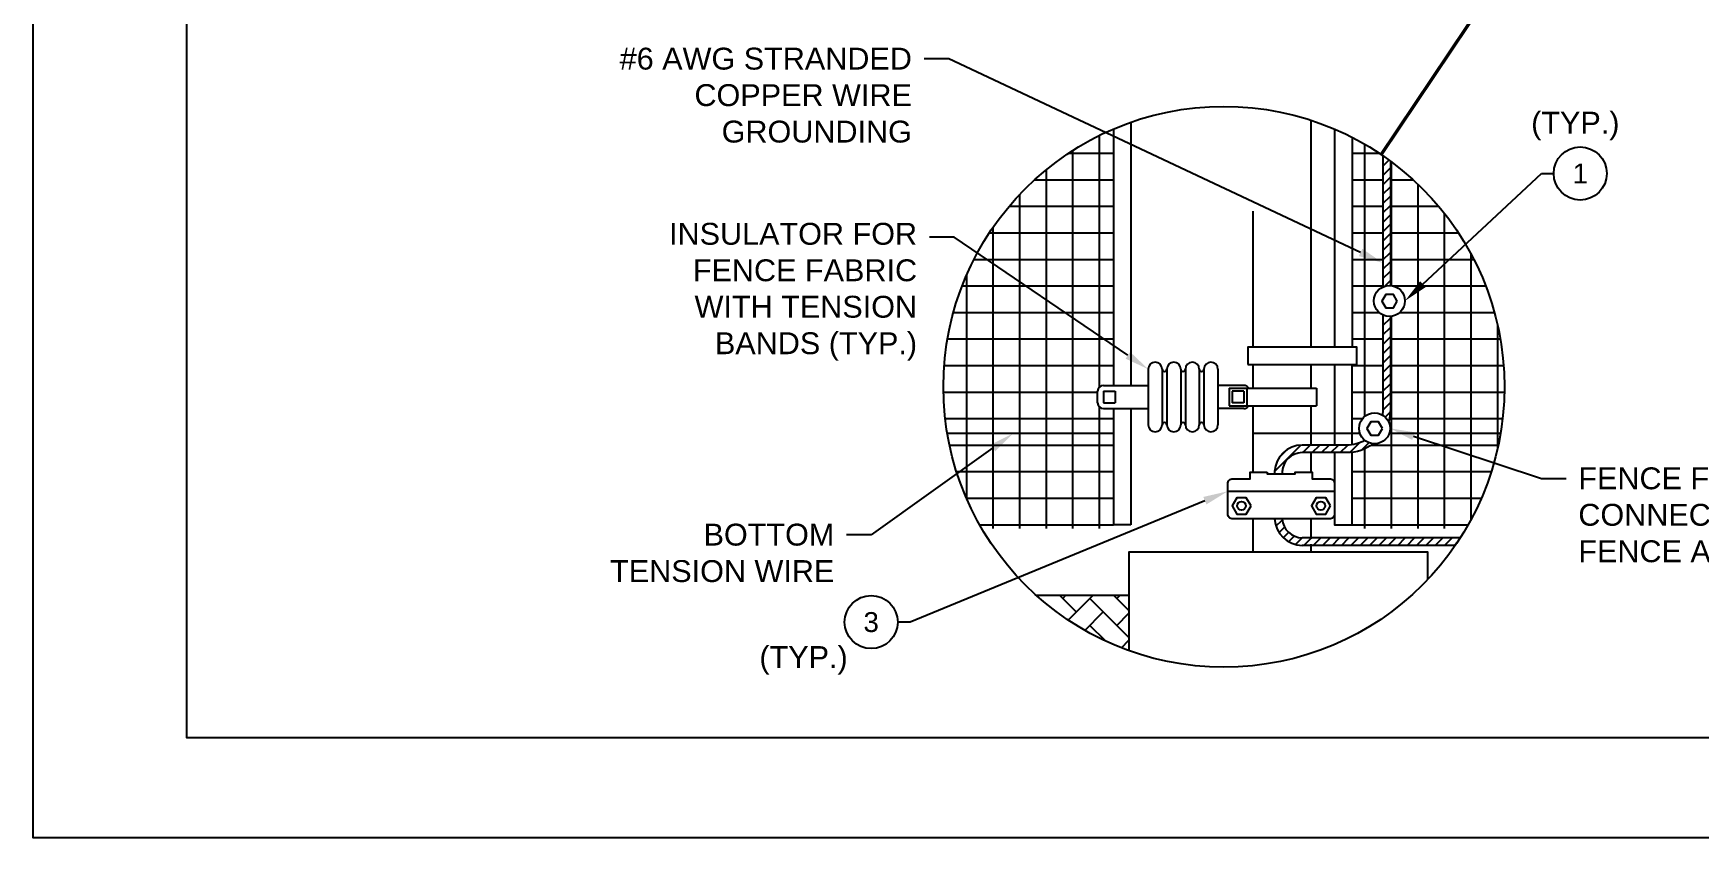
# Model space of a CAD drawing. Header units: feet. Extents: x -6 to 155, y -13 to 44.
# Drawn here: x 0 to 7.96, y 0 to 3.84 of the extents above; entities that cross this region are included whole.
import ezdxf
from ezdxf import colors
from ezdxf.entities.mleader import LeaderData, LeaderLine
from ezdxf.enums import TextEntityAlignment as Align
from ezdxf.math import Vec2, Vec3

# ---------------------------------------------------------------- set-up
doc = ezdxf.new("R2010")
doc.units = ezdxf.units.FT
doc.header["$MEASUREMENT"] = 0
doc.layers.add('E-DETL', color=7, linetype='Continuous')
doc.layers.add('G-ANNO-TEXT', color=1, linetype='Continuous')
doc.styles.add('NEI-A', font='arial.ttf')
doc.styles.get("Standard").update_dxf_attribs({"font": 'arial.ttf'})
pattern_1 = [(45, (0.5279367010054534, -3.829948374415989), (-0.02241267067895645, 0.02241267067895645), [])]
pattern_2 = [(0, (0.5279367010054534, -3.829948374415989), (0, 0.1267852113727281), []), (90, (0.5279367010054534, -3.829948374415989), (-0.1267852113727281, 7.7633551643416e-18), [])]

# ---------------------------------------------------------------- blocks, each defined once
blk = doc.blocks.new('_TagCircle')
at = {"color": 0, "linetype": 'ByBlock', "lineweight": -2, "transparency": 16777216}
blk.add_circle((0, 0), 0.125, dxfattribs=at)
at = {"color": 0, "transparency": 16777216, "style": 'NEI-A'}
blk.add_attdef('TAGNUMBER', text='', height=0.09375, dxfattribs=at).set_placement((0, -0.046875), align=Align.CENTER)

msp = doc.modelspace()

# ---------------------------------------------------------------- hatches: boundary and pattern name
at = {"layer": 'E-DETL'}
h = msp.add_hatch(dxfattribs=at)
h.set_pattern_fill('ANSI31', color=3, scale=0.2535704227454562)
h.set_pattern_definition(pattern_1)
edge = h.paths.add_edge_path()
edge.add_arc((6.406209094865836, 1.955536987591193), 0.07401590062938984, 230.5496053634902, 264.7096073563426)
edge.add_arc((6.273568940240598, 2.047817931236368), 0.2082773272884015, 270.00000000000466, 307.1624794215545, ccw=False)
edge.add_line((6.273568940240613, 1.839540603947964), (6.0605412745874, 1.839540603947964))
edge.add_arc((6.0605412745874, 1.743420378866435), 0.09612022508153148, 90.00000000000053, 176.8706328936759)
edge.add_line((5.964564381974379, 1.748667640444943), (5.964564381974379, 1.738254755953551))
edge.add_line((5.964564381974379, 1.738254755953551), (5.928506667859973, 1.738254755953551))
edge.add_line((5.928506667859973, 1.738254755953551), (5.928506667859973, 1.74957425865233))
edge.add_arc((6.0605412745874, 1.743420378866442), 0.1321779391959324, 89.99999999999932, 177.3314847720736, ccw=False)
edge.add_line((6.0605412745874, 1.875598318062369), (6.273568940240613, 1.875598318062369))
edge.add_arc((6.273568940240598, 2.047817931236346), 0.1722196131739747, 270.0000000000039, 299.8080718801712)
at = {"layer": 'E-DETL', "linetype": 'Continuous'}
h = msp.add_hatch(dxfattribs=at)
h.set_pattern_fill('AR-HBONE', color=9, scale=0.02282981642774597)
h.set_pattern_definition([(45, (-9.289253295999787, 13.9286035633097), (1.013847513841969e-17, 0.1291449440744258), [0.2739577971329517, -0.0913192657109839]), (135, (-9.224680823956772, 13.99317603535272), (1.013847513841969e-17, 0.1291449440744258), [0.2739577971329517, -0.09131926571098388])])
edge = h.paths.add_edge_path()
edge.add_arc((5.68631013250827, 2.15410214690526), 1.339794879373384, 227.9802512365315, 250.2222528293637)
edge.add_line((5.232960429081604, 0.8933387411870894), (5.232960429081604, 1.158749579932238))
edge.add_line((5.232960429081604, 1.158749579932235), (4.789469240144781, 1.158749579932235))

# ---------------------------------------------------------------- linework, layer by layer
for points in [[(6.215394207400761, 2.260918805018539), (6.215394207400761, 1.875598318062369)], [(6.298558479331785, 1.877420988488527), (6.298558479331785, 2.260918805018539)], [(6.215394207400761, 1.839540603947964), (6.215394207400761, 1.493794102997224), (6.298558479331785, 1.493794102997224), (6.298558479331785, 1.841045186421175)]]:
    msp.add_lwpolyline(points)
at = {"layer": 'Defpoints', "color": 5}
msp.add_lwpolyline([(5.051920481946581e-08, 21.43181827230055), (32.40909104770368, 21.43181827230055), (32.40909104770368, 3.222694556345651e-08), (5.051920481946581e-08, 3.222694556345651e-08)], close=True, dxfattribs=at)
at = {"layer": 'E-DETL', "color": 4, "linetype": 'Continuous'}
for p, q in [((5.391576671450563, 2.238250422003944), (5.391576671450563, 1.972124751824639)), ((5.4137538106322, 2.238250422003944), (5.4137538106322, 1.972124751824639)), ((5.480285228177029, 2.238250422003944), (5.480285228177029, 1.972124751824639)), ((5.502462367358635, 2.238250422003944), (5.502462367358635, 1.972124751824639)), ((5.568993784903449, 2.238250422003944), (5.568993784903449, 1.972124751824639)), ((5.591170924085056, 2.238250422003944), (5.591170924085056, 1.972124751824639)), ((5.657702341629884, 2.238250422003944), (5.657702341629884, 1.972124751824639)), ((5.111140306847873, 2.160630434868309), (5.325045253905736, 2.160630434868309)), ((5.781534996595242, 2.160630434868309), (5.657702341629884, 2.160630434868309)), ((5.083418882870863, 2.077466162937274), (5.083418882870863, 2.132909010891302)), ((5.111140306847873, 2.132909010891302), (5.166583154801886, 2.132909010891302)), ((5.111140306847873, 2.132909010891302), (5.111140306847873, 2.077466162937274)), ((5.111140306847873, 2.077466162937274), (5.166583154801886, 2.077466162937274)), ((5.166583154801886, 2.132909010891302), (5.166583154801886, 2.077466162937274)), ((5.712231436652738, 2.146769722879807), (5.712231436652738, 2.063605450948772)), ((5.712231436652738, 2.146769722879807), (6.128966549239047, 2.146769722879807)), ((5.726092148641229, 2.132909010891302), (5.726092148641229, 2.077466162937277)), ((5.781534996595242, 2.132909010891302), (5.726092148641229, 2.132909010891302)), ((5.781534996595242, 2.077466162937277), (5.726092148641229, 2.077466162937277)), ((5.781534996595242, 2.132909010891302), (5.781534996595242, 2.077466162937277)), ((5.795395708583754, 2.146769722879807), (5.795395708583754, 2.063605450948772)), ((6.128966549239047, 2.146769722879807), (6.128966549239047, 2.063605450948772)), ((5.111140306847873, 2.049744738960267), (5.325045253905736, 2.049744738960267)), ((5.781534996595242, 2.049744738960267), (5.657702341629884, 2.049744738960267)), ((5.712231436652738, 2.063605450948772), (6.128966549239047, 2.063605450948772))]:
    msp.add_line(p, q, dxfattribs=at)
at = {"layer": 'E-DETL', "color": 7, "linetype": 'Continuous'}
for p, q in [((5.824030885491932, 2.260918805018539), (5.824030885491932, 2.146769722879807)), ((6.101245125262029, 2.260918805018539), (6.101245125262029, 2.146769722879807)), ((5.158716710043688, 2.049744738960267), (5.158716710043688, 1.493794102997224)), ((5.241880981974711, 2.049744738960267), (5.241880981974711, 1.493794102997224)), ((5.824030885491932, 2.063605450948772), (5.824030885491932, 1.746801011937828)), ((6.101245125262029, 2.063605450948772), (6.101245125262029, 1.875598318062369)), ((6.101245125262029, 1.839540603947964), (6.101245125262029, 1.746801011937828)), ((5.824030885491932, 1.523108909158875), (5.824030885491932, 1.363557594775801)), ((6.101245125262029, 1.523108909158875), (6.101245125262029, 1.427635841460671)), ((5.241880981974711, 1.493794102997224), (5.158716710043688, 1.493794102997224)), ((6.101245125262029, 1.401720944256085), (6.101245125262029, 1.363557594775801))]:
    msp.add_line(p, q, dxfattribs=at)
at = {"layer": 'E-DETL', "color": 153, "linetype": 'Continuous', "const_width": 0.01584815142159101, "flags": 128}
msp.add_lwpolyline([(6.434997810318919, 3.259607251581087), (7.755019459739856, 5.227394662481743)], dxfattribs=at)
at = {"layer": 'E-DETL', "color": 4, "linetype": 'Continuous'}
for points in [[(6.51430514982229, 2.563550337297931), (6.495882820018115, 2.595458748513574), (6.459038160409778, 2.595458748513574), (6.440615830605603, 2.563550337297931), (6.459038160409778, 2.531641926082285), (6.495882820018115, 2.531641926082285)], [(5.801201069064179, 2.260918805018539), (6.32138829575953, 2.260918805018539), (6.32138829575953, 2.344083076949564), (5.801201069064179, 2.344083076949564)]]:
    msp.add_lwpolyline(points, close=True, dxfattribs=at)
at = {"layer": 'E-DETL', "color": 3, "linetype": 'Continuous', "flags": 128}
for points in [[(6.445788553414586, 2.497076994623515), (6.445788553414586, 2.047817931236372, -0.04131185612973768), (6.443445183327037, 2.01950437977005, -0.04131185612973768)], [(6.273568940240613, 1.875598318062369), (6.0605412745874, 1.875598318062369, 0.4006371080298458), (5.928506667859973, 1.74957425865233), (5.928506667859973, 1.738254755953551)], [(6.273568940240613, 1.839540603947964), (6.0605412745874, 1.839540603947964, 0.3983053766918969), (5.964564381974379, 1.748667640444943), (5.964564381974379, 1.738254755953551)], [(6.359178656834242, 1.898383759821137, -0.1308006319985187), (6.273568940240613, 1.875598318062369)], [(6.399384560665916, 1.881836381902132, -0.1635881800012753), (6.273568940240613, 1.839540603947964, -0.1571641743035329)]]:
    msp.add_lwpolyline(points, format="xyb", dxfattribs=at)
at = {"layer": 'E-DETL', "color": 7, "linetype": 'Continuous'}
msp.add_lwpolyline([(6.336672241664823, 1.930179945316899), (5.824030885491932, 1.930179945316899)], dxfattribs=at)
at = {"layer": 'E-DETL', "color": 6, "linetype": 'Continuous'}
msp.add_lwpolyline([(5.892463317769908, 1.746801011937828), (5.892463317769908, 1.738254755953551), (6.027246128983944, 1.738254755953551), (6.027246128983944, 1.746801011937828), (6.107894184569379, 1.746801011937828), (6.107894184569379, 1.714788143421171), (6.191147826228085, 1.714788143421171, -0.4142135623731172), (6.215226148241694, 1.690709821407529), (6.215226148241694, 1.547187231172487, -0.4142135623731172), (6.191147826228085, 1.523108909158875), (5.728561620525781, 1.523108909158875, -0.4142135623731172), (5.704483298512166, 1.547187231172487), (5.704483298512166, 1.690709821407529, -0.4142135623731172), (5.728561620525781, 1.714788143421171), (5.81181526218448, 1.714788143421171), (5.81181526218448, 1.746801011937828)], format="xyb", close=True, dxfattribs=at)
msp.add_lwpolyline([(5.704452599344929, 1.654795669749796), (6.215005881716355, 1.654795669749796)], dxfattribs=at)
for points in [[(5.815916067441059, 1.585191657671482), (5.793298444922057, 1.624366529022081), (5.748063199884045, 1.624366529022081), (5.725445577365035, 1.585191657671482), (5.748063199884045, 1.54601678632088), (5.793298444922057, 1.54601678632088)], [(6.195248631484665, 1.585191657671482), (6.172631008965655, 1.624366529022081), (6.127395763927643, 1.624366529022081), (6.10477814140864, 1.585191657671482), (6.127395763927643, 1.54601678632088), (6.172631008965655, 1.54601678632088)]]:
    msp.add_lwpolyline(points, close=True, dxfattribs=at)
at = {"layer": 'E-DETL', "color": 3, "linetype": 'Continuous'}
for points in [[(5.928487097770309, 1.523108909158875, 0.4015938937474382), (6.0605412745874, 1.396649535801178, 0.3996092762916604)], [(5.964591310155521, 1.523108909158875, 0.3968834610531089), (6.0605412745874, 1.432707249915583)]]:
    msp.add_lwpolyline(points, format="xyb", dxfattribs=at)
at = {"layer": 'E-DETL', "color": 4, "linetype": 'Continuous'}
msp.add_lwpolyline([(4.789469240144774, 1.158749579932242), (5.232960429081604, 1.158749579932242)], dxfattribs=at)
at = {"layer": 'E-DETL', "color": 3, "linetype": 'Continuous'}
msp.add_circle((6.477059439836225, 2.564162650381128), 0.07401590062969421, dxfattribs=at)
at = {"layer": 'E-DETL', "color": 6, "linetype": 'Continuous'}
for centre in [(5.770188441355193, 1.585943412000407), (6.149521005398666, 1.585943412000407)]:
    msp.add_circle(centre, 0.02087432183503884, dxfattribs=at)
at = {"layer": 'E-DETL', "color": 4, "linetype": 'Continuous'}
for centre, radius, start, end in [((5.402665241041401, 2.238250422003944), 0.01108856959080413, 180, 0), ((5.447019519404577, 2.238250422003944), 0.03326570877241194, 0, 180), ((5.491373797767814, 2.238250422003944), 0.01108856959080492, 180, 0), ((5.535728076131042, 2.238250422003944), 0.03326570877241194, 0, 180), ((5.580082354494263, 2.238250422003944), 0.01108856959080413, 180, 0), ((5.624436632857462, 2.238250422003944), 0.03326570877241194, 0, 180), ((5.111140306847873, 2.132909010891302), 0.02772142397700994, 90, 180), ((5.781534996595242, 2.132909010891302), 0.02772142397700994, 29.99999999999336, 90), ((5.111140306847873, 2.077466162937274), 0.02772142397700994, 180, 270), ((5.781534996595242, 2.077466162937277), 0.02772142397700994, 270, 330.0000000000067), ((5.358310962678187, 1.972124751824639), 0.03326570877241194, 180, 0), ((5.402665241041401, 1.972124751824639), 0.01108856959080413, 0, 180), ((5.447019519404577, 1.972124751824639), 0.03326570877241194, 180, 0), ((5.491373797767814, 1.972124751824639), 0.01108856959080492, 0, 180), ((5.535728076131042, 1.972124751824639), 0.03326570877241194, 180, 0), ((5.580082354494263, 1.972124751824639), 0.01108856959080413, 0, 180), ((5.624436632857462, 1.972124751824639), 0.03326570877241194, 180, 0)]:
    msp.add_arc(centre, radius, start, end, dxfattribs=at)

# ---------------------------------------------------------------- texts
at = {"layer": 'G-ANNO-TEXT', "char_height": 0.1045454548296273, "attachment_point": 4, "style": 'NEI-A'}
for insert in [(7.153929662059395, 3.400021387833444), (3.467757913153458, 0.8471354433400622)]:
    msp.add_mtext_dynamic_manual_height_columns('(TYP.)', width=0.3538700293709713, gutter_width=0.5145596604895719, heights=[0], dxfattribs=dict(at, insert=insert))

# ---------------------------------------------------------------- leaders
at = {"layer": 'G-ANNO-TEXT'}
ml = msp.add_multileader_block('Standard', dxfattribs=at)
ml.set_content('_TagCircle', color=256, scale=1.014281690981825)
ml.set_attribute('TAGNUMBER', '1', width=0)
ml.set_leader_properties()
ml.build(insert=Vec2(0, 0))
ml.multileader.update_dxf_attribs({"dogleg_length": 0.0625, "arrow_head_size": 0.1176136366833307})
ctx = ml.context
ctx.base_point, ctx.char_height, ctx.arrow_head_size, ctx.landing_gap_size, ctx.plane_origin = Vec3(7.261661365195692, 3.173182747479452), 0.0940909093466646, 0.1176136366833307, 0.05880681834166537, Vec3(5.829782078513371, -0.376466079566161)
notes = []
notes.append((ctx, [(0, (1, 1, 0), (7.202854546854027, 3.173182747479452), (1, 0), 0.05880681834166537, [(0, [(6.551075340465918, 2.564162650381128)], 0, [])])]))
ctx.block.insert = Vec3(7.388446576568423, 3.173182747479452)
ml = msp.add_multileader_block('Standard', dxfattribs=at)
ml.set_content('_TagCircle', color=256, scale=1.014281690981825)
ml.set_attribute('TAGNUMBER', '3', width=0)
ml.set_leader_properties()
ml.build(insert=Vec2(0, 0))
ml.multileader.update_dxf_attribs({"dogleg_length": 0.0625, "arrow_head_size": 0.1176136366833307})
ctx = ml.context
ctx.base_point, ctx.char_height, ctx.arrow_head_size, ctx.landing_gap_size, ctx.plane_origin = Vec3(3.874960851486598, 1.030066935871059), 0.0940909093466646, 0.1176136366833307, 0.05880681834166537, Vec3(5.829782078513371, -2.35431537698072)
notes.append((ctx, [(1, (1, 1, 0), (4.18733809257372, 1.030066935871059), (-1, 0), 0.05880681834166537, [(0, [(5.704452599344929, 1.654795669749796)], 0, [])])]))
ctx.block.insert = Vec3(4.001746062859324, 1.030066935871059)
for ctx, leaders in notes:
    for number, flags, end, landing, length, lines in leaders:
        leader = LeaderData()
        leader.index, (leader.has_last_leader_line, leader.has_dogleg_vector, leader.attachment_direction) = number, flags
        leader.last_leader_point, leader.dogleg_vector, leader.dogleg_length = Vec3(end), Vec3(landing), length
        for number, points, colour, breaks in lines:
            line = LeaderLine()
            line.index, line.vertices, line.color, line.breaks = number, Vec3.list(points), colors.encode_raw_color(colour), breaks
            leader.lines.append(line)
        ctx.leaders.append(leader)

# ---------------------------------------------------------------- next in the draw order: leaders
ml = msp.add_multileader_mtext('Standard', dxfattribs=at)
ml.set_content('#6 AWG STRANDED COPPER WIRE GROUNDING', color=256, style='NEI-A')
ml.set_leader_properties()
ml.build(insert=Vec2(0, 0))
ml.multileader.update_dxf_attribs({"dogleg_length": 0.1250000000000006, "arrow_head_size": 0.1176136366833307})
ctx = ml.context
ctx.base_point, ctx.char_height, ctx.arrow_head_size, ctx.landing_gap_size, ctx.plane_origin = Vec3(2.750832927600993, 3.720876658489706), 0.1045454548296273, 0.1176136366833307, 0.05880681834166537, Vec3(-4.254229967426025, 4.44538201999735)
ctx.text_align_type = 2
notes = []
notes.append((ctx, [(1, (1, 1, 0), (4.372606775491833, 3.720876658489706), (-1, 0), 0.1176136366833313, [(0, [(6.445788553414586, 2.745749452286757)], 0, [])])]))
ctx.mtext.insert, ctx.mtext.width, ctx.mtext.alignment, ctx.mtext.flow_direction = Vec3(4.196186320466836, 3.774040803493449), 1.729614418981037, 3, 5
ctx.mtext.has_bg_fill, ctx.mtext.bg_color, ctx.mtext.bg_scale_factor, ctx.mtext.bg_transparency, ctx.mtext.use_window_bg_color = 1, -1073741824, 1.5, 0, 1
ml = msp.add_multileader_mtext('Standard', dxfattribs=at)
ml.set_content('BOTTOM TENSION WIRE', color=256, style='NEI-A')
ml.set_leader_properties()
ml.build(insert=Vec2(0, 0))
ml.multileader.update_dxf_attribs({"dogleg_length": 0.1250000000000006, "arrow_head_size": 0.1176136366833307})
ctx = ml.context
ctx.base_point, ctx.char_height, ctx.arrow_head_size, ctx.landing_gap_size, ctx.plane_origin = Vec3(2.70711730542372, 1.446936053631689), 0.1045454548296273, 0.1176136366833307, 0.05880681834166537, Vec3(-4.355658136524211, 1.803744356804479)
ctx.text_align_type = 2
notes.append((ctx, [(1, (1, 1, 0), (4.002133121916639, 1.446936053631689), (-1, 0), 0.1176136366833313, [(0, [(4.678629300621257, 1.930179945316899)], 0, [])])]))
ctx.mtext.insert, ctx.mtext.width, ctx.mtext.alignment, ctx.mtext.flow_direction = Vec3(3.825712666891642, 1.500100198635432), 1.142236306313207, 3, 5
ctx.mtext.has_bg_fill, ctx.mtext.bg_color, ctx.mtext.bg_scale_factor, ctx.mtext.bg_transparency, ctx.mtext.use_window_bg_color = 1, -1073741824, 1.5, 0, 1
ml = msp.add_multileader_mtext('Standard', dxfattribs=at)
ml.set_content('FENCE FABRIC GROUND CLAMP CONNECTING GROUND CABLE TO FENCE AND BOTTOM TENSION WIRE', color=256, style='NEI-A')
ml.set_leader_properties()
ml.build(insert=Vec2(0, 0))
ml.multileader.update_dxf_attribs({"dogleg_length": 0.1250000000000006, "arrow_head_size": 0.1176136366833307})
ctx = ml.context
ctx.base_point, ctx.char_height, ctx.arrow_head_size, ctx.landing_gap_size, ctx.plane_origin = Vec3(7.320468183537359, 1.715964871778965), 0.1045454548296273, 0.1176136366833307, 0.05880681834166537, Vec3(5.14933854846513, 1.547271901200789)
notes.append((ctx, [(0, (1, 1, 0), (7.202854546854027, 1.715964871778965), (1, 0), 0.1176136366833313, [(0, [(6.480224995495625, 1.955536987591445)], 0, [])])]))
ctx.mtext.insert, ctx.mtext.width, ctx.mtext.flow_direction = Vec3(7.379275001879024, 1.769129016782708), 2.743896109962862, 5
ctx.mtext.has_bg_fill, ctx.mtext.bg_color, ctx.mtext.bg_scale_factor, ctx.mtext.bg_transparency, ctx.mtext.use_window_bg_color = 1, -1073741824, 1.5, 0, 1
for ctx, leaders in notes:
    for number, flags, end, landing, length, lines in leaders:
        leader = LeaderData()
        leader.index, (leader.has_last_leader_line, leader.has_dogleg_vector, leader.attachment_direction) = number, flags
        leader.last_leader_point, leader.dogleg_vector, leader.dogleg_length = Vec3(end), Vec3(landing), length
        for number, points, colour, breaks in lines:
            line = LeaderLine()
            line.index, line.vertices, line.color, line.breaks = number, Vec3.list(points), colors.encode_raw_color(colour), breaks
            leader.lines.append(line)
        ctx.leaders.append(leader)

# ---------------------------------------------------------------- next in the draw order: hatches: boundary and pattern name
at = {"layer": 'E-DETL', "linetype": 'Continuous'}
h = msp.add_hatch(dxfattribs=at)
h.set_pattern_fill('NET', color=9, scale=1.014281690981825)
h.set_pattern_definition(pattern_2)
edge = h.paths.add_edge_path()
edge.add_line((6.445788553414586, 2.631248306138745), (6.445788553414586, 3.257842536205587))
edge.add_arc((5.686310132508003, 2.154102146904807), 1.339794879373926, 55.46832786191679, 62.80813103935066)
edge.add_line((6.298558479331785, 3.345824547721431), (6.298558479331785, 2.344083076949563))
edge.add_line((6.298558479331785, 2.344083076949564), (6.32138829575953, 2.344083076949564))
edge.add_line((6.32138829575953, 2.344083076949564), (6.32138829575953, 2.26091880501854))
edge.add_line((6.32138829575953, 2.260918805018539), (6.298558479331785, 2.260918805018539))
edge.add_line((6.298558479331785, 2.260918805018539), (6.298558479331785, 1.877420988488528))
edge.add_arc((6.273568940240709, 2.047817931236223), 0.1722196131738354, 278.3432291281866, 299.8080718801511)
edge.add_arc((6.406209094865917, 1.955536987591379), 0.07401590062961974, 59.79586724491918, 230.5496053635373, ccw=False)
edge.add_arc((6.273568940241133, 2.047817931236413), 0.1722196131734522, 350.5374007282542, 359.9999999999823)
edge.add_line((6.445788553414586, 2.04781793123636), (6.445788553414586, 2.497076994623515))
edge.add_arc((6.477059439836225, 2.564162650381128), 0.07401590062969343, 114.9918136094409, 245.0081863905585, ccw=False)
edge = h.paths.add_edge_path()
edge.add_line((6.481846267528983, 3.232143229921803), (6.481846267528983, 2.638023599648415))
edge.add_arc((6.477059439836225, 2.564162650381128), 0.07401590062969406, -86.2919241370754, 86.29192413707551, ccw=False)
edge.add_line((6.481846267528983, 2.490301701113845), (6.481846267528983, 2.047817931236353))
edge.add_arc((6.273568940240635, 2.047817931236334), 0.208277327288354, -16.817006813074386, 0, ccw=False)
edge.add_arc((6.406209094865924, 1.955536987591449), 0.07401590062969478, -95.29039264371193, 25.63586525221268, ccw=False)
edge.add_arc((6.27356894024068, 2.047817931236323), 0.2082773272883455, 276.8910661905161, 307.1624794215354, ccw=False)
edge.add_line((6.298558479331785, 1.841045186421175), (6.298558479331785, 1.47770667691453))
edge.add_line((6.298558479331785, 1.477706676914526), (6.842830554710645, 1.477706676914533))
edge.add_arc((5.686310132508277, 2.154102146905271), 1.339794879373388, 329.6786032184094, 413.5746764570244)
at = {"layer": 'E-DETL'}
h = msp.add_hatch(dxfattribs=at)
h.set_pattern_fill('ANSI31', color=3, scale=0.2535704227454562)
h.set_pattern_definition(pattern_1)
edge = h.paths.add_edge_path()
edge.add_arc((6.477059439836233, 2.564162650381109), 0.07401590062971401, 86.29192413708131, 114.9918136094394)
edge.add_line((6.445788553414586, 2.631248306138745), (6.445788553414586, 3.25784253620558))
edge.add_arc((5.686310132508285, 2.15410214690529), 1.339794879373365, 53.574676457024225, 55.46832786191487, ccw=False)
edge.add_line((6.481846267528983, 3.232143229921803), (6.481846267528983, 2.638023599648415))
h = msp.add_hatch(dxfattribs=at)
h.set_pattern_fill('ANSI31', color=3, scale=0.2535704227454562)
h.set_pattern_definition(pattern_1)
edge = h.paths.add_edge_path()
edge.add_arc((6.477059439836233, 2.56416265038115), 0.07401590062971405, 245.0081863905606, 273.7080758629186)
edge.add_line((6.481846267528983, 2.490301701113845), (6.481846267528983, 2.047817931236375))
edge.add_arc((6.273568940240635, 2.047817931236353), 0.2082773272883522, -16.817006813072283, 5.6843418860808015e-12, ccw=False)
edge.add_arc((6.406209094867009, 1.955536987592285), 0.07401590062835559, 25.63586525199475, 59.79586724529976)
edge.add_arc((6.27356894024065, 2.047817931236353), 0.1722196131739306, 350.5374007282874, 360.000000000006)
edge.add_line((6.445788553414586, 2.047817931236372), (6.445788553414586, 2.497076994623515))
h = msp.add_hatch(dxfattribs=at)
h.set_pattern_fill('ANSI31', color=3, scale=0.2535704227454562)
h.set_pattern_definition(pattern_1)
edge = h.paths.add_edge_path()
edge.add_line((6.815309566251443, 1.432707249915583), (6.060541274587401, 1.432707249915583))
edge.add_arc((6.0605412745874, 1.528827474997112), 0.09612022508152877, 183.4107627492815, 270.0000000000005, ccw=False)
edge.add_line((5.964591310155521, 1.523108909158875), (5.928487097770308, 1.523108909158875))
edge.add_arc((6.0605412745874, 1.52882747499712), 0.1321779391959388, 182.4796270135959, 269.9999999999981)
edge.add_line((6.0605412745874, 1.396649535801178), (6.791441735859999, 1.396649535801174))
edge.add_arc((5.686310132510862, 2.15410214690354), 1.339794879370276, 325.5734225162045, 327.4227101805901)

# ---------------------------------------------------------------- next in the draw order: linework, layer by layer
for points in [[(6.215394207400761, 3.385004401550342), (6.215394207400761, 2.344083076949564)], [(6.298558479331785, 3.345824547721431), (6.298558479331785, 2.344083076949564)]]:
    msp.add_lwpolyline(points)
at = {"layer": 'E-DETL', "color": 7, "linetype": 'Continuous'}
for p, q in [((6.101245125262029, 3.428024935218438), (6.101245125262029, 2.344083076949564)), ((5.824030885491932, 2.992443417365972), (5.824030885491932, 2.344083076949564))]:
    msp.add_line(p, q, dxfattribs=at)
at = {"layer": 'E-DETL', "color": 3, "linetype": 'Continuous', "flags": 128}
for points in [[(6.445788553414586, 3.257842536205587), (6.445788553414586, 2.631248306138745)], [(6.481846267528983, 3.232143229921803), (6.481846267528983, 2.638023599648415)]]:
    msp.add_lwpolyline(points, dxfattribs=at)
msp.add_lwpolyline([(6.481846267528983, 2.490301701113845), (6.481846267528983, 2.047817931236372, -0.07351001639647137), (6.472939009271435, 1.987559980416274, -0.06721608750717792)], format="xyb", dxfattribs=at)
at = {"layer": 'E-DETL', "color": 7, "linetype": 'Continuous'}
for points in [[(5.158716710043688, 1.930179945316899), (4.36536003260632, 1.930179945316899)], [(7.00726023241022, 1.930179945316899), (6.475745948067033, 1.930179945316899)], [(6.659823955815724, 1.233601655528722), (6.659823955815724, 1.363557594775801), (5.232960429081604, 1.363557594775801), (5.232960429081604, 0.8933387411870894)]]:
    msp.add_lwpolyline(points, dxfattribs=at)
at = {"layer": 'E-DETL', "color": 4, "linetype": 'Continuous'}
msp.add_lwpolyline([(6.443454804851998, 1.954924674508241), (6.425032475047821, 1.986833085723884), (6.388187815439485, 1.986833085723884), (6.36976548563531, 1.954924674508241), (6.388187815439485, 1.923016263292602), (6.425032475047821, 1.923016263292602)], close=True, dxfattribs=at)
at = {"layer": 'E-DETL', "color": 3, "linetype": 'Continuous'}
for points in [[(6.815309566251443, 1.432707249915583), (6.0605412745874, 1.432707249915583)], [(6.791441735859992, 1.396649535801178), (6.0605412745874, 1.396649535801178)]]:
    msp.add_lwpolyline(points, dxfattribs=at)
msp.add_circle((6.406209094865924, 1.955536987591445), 0.07401590062969421, dxfattribs=at)

# ---------------------------------------------------------------- next in the draw order: leaders
at = {"layer": 'G-ANNO-TEXT'}
ml = msp.add_multileader_mtext('Standard', dxfattribs=at)
ml.set_content('INSULATOR FOR FENCE FABRIC WITH TENSION BANDS (TYP.)', color=256, style='NEI-A')
ml.set_leader_properties()
ml.build(insert=Vec2(0, 0))
ml.multileader.update_dxf_attribs({"dogleg_length": 0.1250000000000006, "arrow_head_size": 0.1176136366833307})
ctx = ml.context
ctx.base_point, ctx.char_height, ctx.arrow_head_size, ctx.landing_gap_size, ctx.plane_origin = Vec3(2.99287241124088, 2.869602160414258), 0.1045454548296273, 0.1176136366833307, 0.05880681834166537, Vec3(-4.355658136524204, 2.617324326893763)
ctx.text_align_type = 2
notes = []
notes.append((ctx, [(1, (1, 1, 0), (4.397354307654314, 2.869602160414258), (-1, 0), 0.1176136366833313, [(0, [(5.325045253905736, 2.238250422003944)], 0, [])])]))
ctx.mtext.insert, ctx.mtext.width, ctx.mtext.defined_height, ctx.mtext.alignment, ctx.mtext.flow_direction = Vec3(4.220933852629319, 2.937242927062213), 1.2128336075574, 0.4216167484278499, 3, 5
ctx.mtext.has_bg_fill, ctx.mtext.bg_color, ctx.mtext.bg_scale_factor, ctx.mtext.bg_transparency, ctx.mtext.use_window_bg_color = 1, -1073741824, 1.5, 0, 1
for ctx, leaders in notes:
    for number, flags, end, landing, length, lines in leaders:
        leader = LeaderData()
        leader.index, (leader.has_last_leader_line, leader.has_dogleg_vector, leader.attachment_direction) = number, flags
        leader.last_leader_point, leader.dogleg_vector, leader.dogleg_length = Vec3(end), Vec3(landing), length
        for number, points, colour, breaks in lines:
            line = LeaderLine()
            line.index, line.vertices, line.color, line.breaks = number, Vec3.list(points), colors.encode_raw_color(colour), breaks
            leader.lines.append(line)
        ctx.leaders.append(leader)

# ---------------------------------------------------------------- next in the draw order: hatches: boundary and pattern name
at = {"layer": 'E-DETL', "linetype": 'Continuous'}
h = msp.add_hatch(dxfattribs=at)
h.set_pattern_fill('NET', color=9, scale=1.014281690981825)
h.set_pattern_definition(pattern_2)
edge = h.paths.add_edge_path()
edge.add_arc((5.686310132508256, 2.154102146905267), 1.339794879373372, 113.1903259591514, 210.3213967815905)
edge.add_line((4.529789710305896, 1.477706676914529), (5.158716710043688, 1.477706676914529))
edge.add_line((5.158716710043688, 1.477706676914529), (5.158716710043688, 2.049744738960263))
edge.add_line((5.158716710043688, 2.049744738960267), (5.111140306847895, 2.049744738960263))
edge.add_arc((5.111140306847873, 2.077466162937274), 0.027721423977009, 179.9999999999851, 270.00000000003723, ccw=False)
edge.add_line((5.083418882870863, 2.077466162937277), (5.083418882870863, 2.132909010891309))
edge.add_arc((5.111140306847858, 2.132909010891313), 0.02772142397699459, 89.99999999996271, 180, ccw=False)
edge.add_line((5.111140306847873, 2.160630434868309), (5.158716710043681, 2.160630434868312))
edge.add_line((5.158716710043681, 2.160630434868309), (5.158716710043681, 3.385644066357168))

# ---------------------------------------------------------------- next in the draw order: linework, layer by layer
msp.add_lwpolyline([(0.7323906242156895, 20.97650095277908), (31.73239062421569, 20.97650095277908), (31.73239062421569, 0.4765009527790784), (0.7323906242156895, 0.4765009527790784)], close=True)
at = {"layer": 'E-DETL', "color": 7, "linetype": 'Continuous'}
for p, q in [((5.158716710043695, 3.385644066357168), (5.158716710043695, 2.160630434868309)), ((5.241880981974711, 3.418037686777133), (5.241880981974711, 2.160630434868309))]:
    msp.add_line(p, q, dxfattribs=at)
at = {"layer": 'E-DETL', "color": 4, "linetype": 'Continuous'}
msp.add_line((5.325045253905736, 2.238250422003944), (5.325045253905736, 1.972124751824639), dxfattribs=at)
at = {"layer": 'E-DETL', "color": 153, "linetype": 'Continuous'}
msp.add_circle((5.68631013250827, 2.154102146905267), 1.33979487937339, dxfattribs=at)
at = {"layer": 'E-DETL', "color": 4, "linetype": 'Continuous'}
msp.add_arc((5.358310962678187, 2.238250422003944), 0.03326570877241194, 0, 180, dxfattribs=at)

doc.saveas('drawing.dxf')
